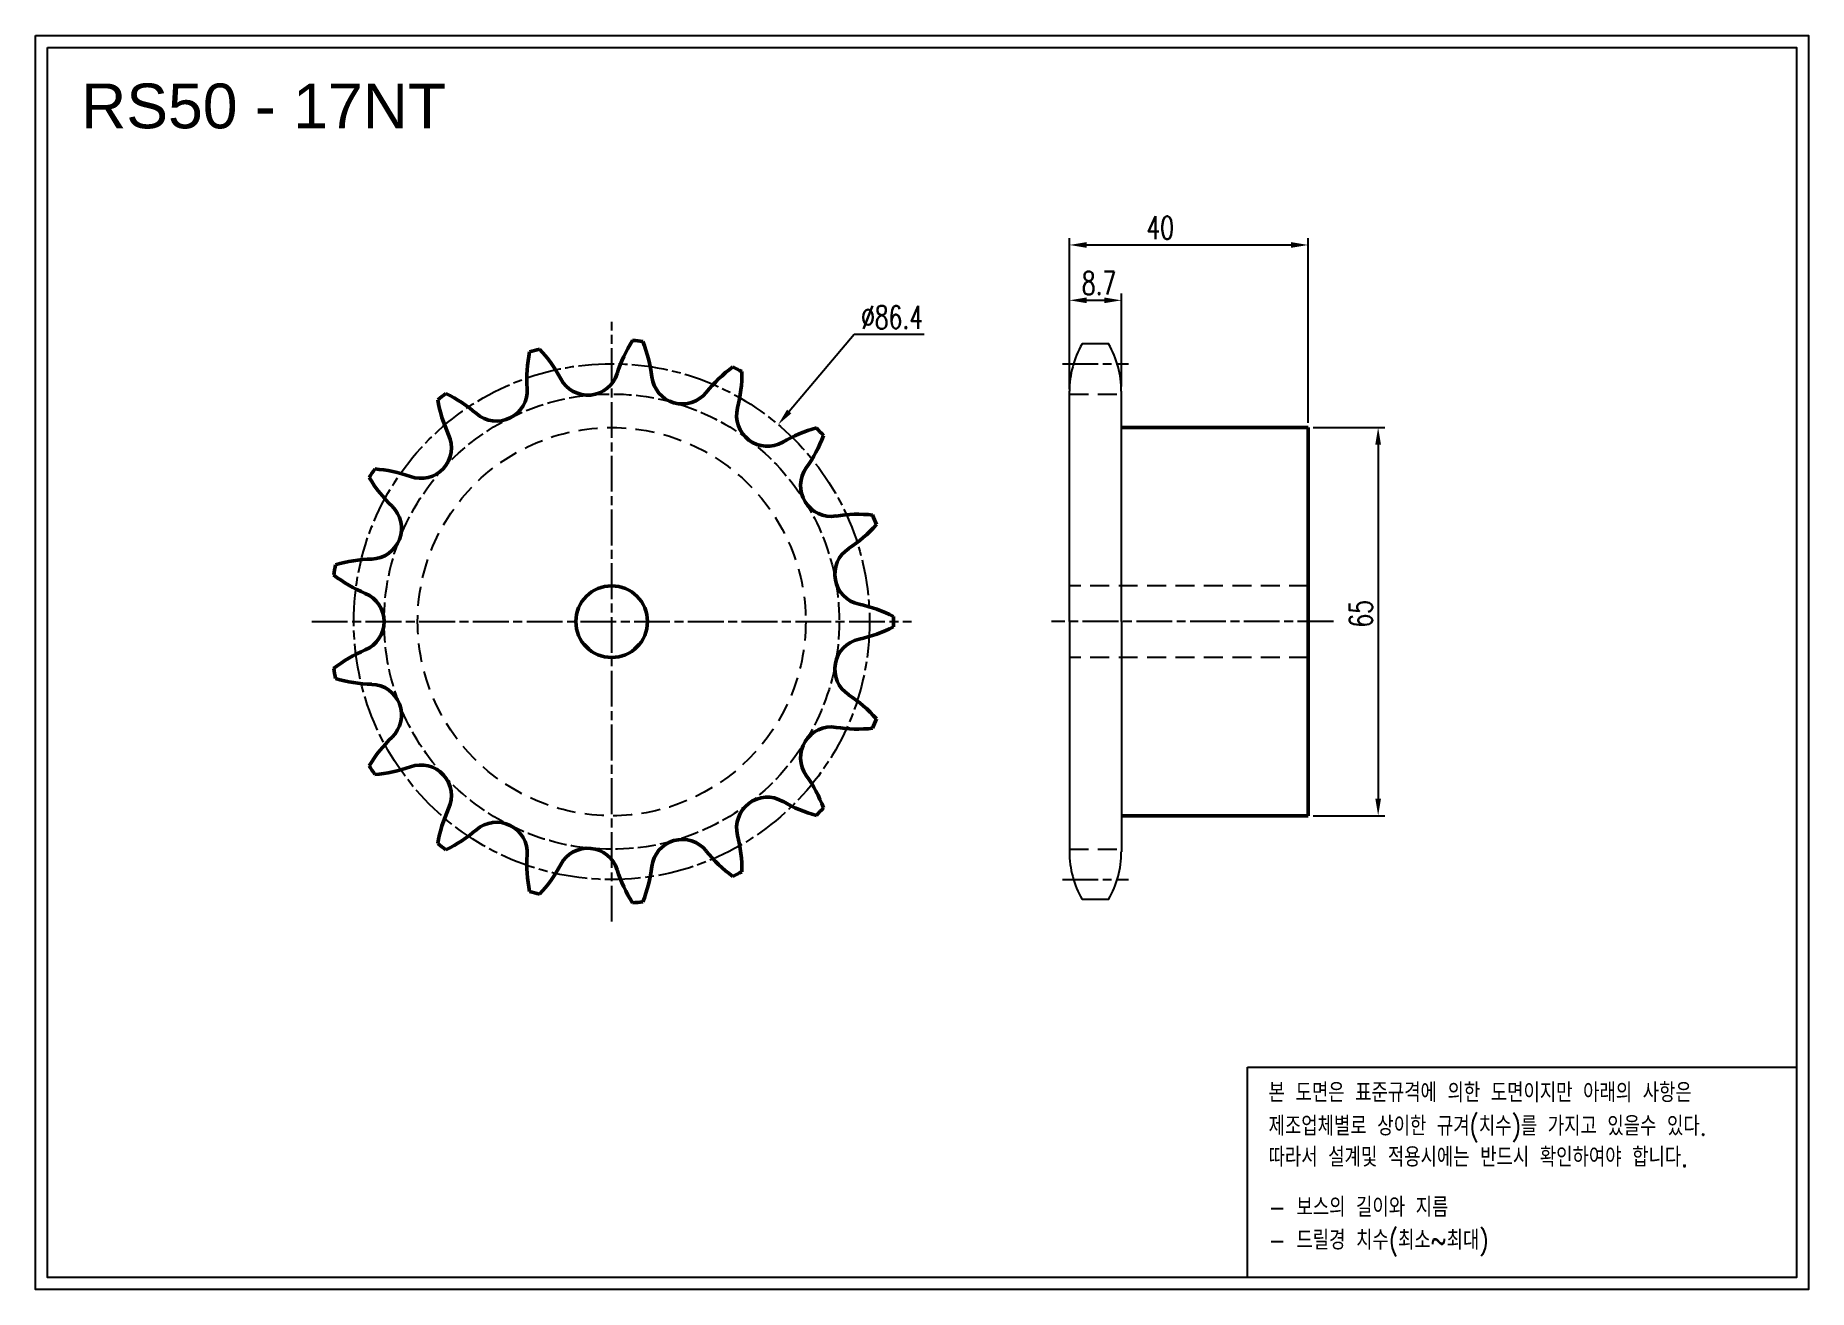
# Model space of a CAD drawing. Header units: millimetres. Extents: x 2877 to 3174, y 0 to 210.
import ezdxf

# ---------------------------------------------------------------- set-up
doc = ezdxf.new("R2010")
doc.units = ezdxf.units.MM
for name, pattern in [('AM_ISO02W050', [7.5, 6, -1.5]), ('AM_ISO02W050x2', [3.75, 3, -0.75]), ('AM_ISO08W050', [18, 12, -1.5, 3, -1.5]), ('AM_ISO08W050x2', [9, 6, -0.75, 1.5, -0.75]), ('HIDDEN', [9.525, 6.35, -3.175])]:
    doc.linetypes.add(name, pattern=pattern)
for name, color, linetype, lineweight in [('1', 7, 'Continuous', 50), ('2', 6, 'AM_ISO02W050', 25), ('22', 30, 'AM_ISO08W050', 25), ('VIS', 7, 'Continuous', 50)]:
    doc.layers.add(name, color=color, linetype=linetype, lineweight=lineweight)
doc.layers.add('HL', color=2, linetype='HIDDEN')
doc.layers.add('S-DIM', color=7, linetype='Continuous')
doc.styles.add('HAN', font='ROMANS.shx', dxfattribs={"width": 0.7, "bigfont": 'whgtxt.shx'})
doc.styles.add('HSG', font='SIMPLEX.shx', dxfattribs={"width": 0.7, "bigfont": 'HSG.shx'})
doc.styles.get("Standard").update_dxf_attribs({"font": 'arial.ttf'})
doc.dimstyles.new('APP4', dxfattribs={"dimscale": 1.6, "dimtxt": 2.4, "dimasz": 1.8, "dimexe": 0.7, "dimexo": 0.5, "dimgap": 0.6, "dimtad": 1, "dimtoh": 1, "dimdec": 1, "dimrnd": 0.01, "dimzin": 9, "dimdsep": 46, "dimtxsty": 'HSG', "dimcen": 0, "dimclrd": 1, "dimclre": 1, "dimclrt": 256, "dimazin": 2, "dimtp": 1, "dimtm": 1, "dimtfac": 0.5, "dimtdec": 1, "dimtofl": 0, "dimtmove": 0, "dimatfit": 3, "dimfxl": 0, "dimtvp": 1, "dimtolj": 2, "dimlwd": -1, "dimlwe": -1, "dimarcsym": 0})

# ---------------------------------------------------------------- blocks, each defined once
blk = doc.blocks.new('*D1')
at = {"layer": 'Defpoints', "color": 0, "transparency": 16777216}
for p in [(3001.73, 144.83), (2945.97, 78.84)]:
    blk.add_point(p, dxfattribs=at)
at = {"layer": 'S-DIM', "color": 1, "transparency": 16777216}
for p, q in [((3014.49, 159.93), (3003.59, 147.03)), ((3026.2, 159.93), (3014.49, 159.93))]:
    blk.add_line(p, q, dxfattribs=at)
blk.add_solid([(3003.22, 147.34), (3003.95, 146.72), (3001.73, 144.83)], dxfattribs=at)
at = {"layer": 'S-DIM', "transparency": 16777216, "insert": (3020.82, 162.81), "char_height": 3.84, "attachment_point": 5, "style": 'HSG'}
blk.add_mtext('\\A2;∅86.4', dxfattribs=at)
blk = doc.blocks.new('*D2')
at = {"layer": 'Defpoints', "color": 0, "transparency": 16777216}
for p in [(3059.23, 165.65), (3050.53, 150.41), (3059.23, 150.41)]:
    blk.add_point(p, dxfattribs=at)
at = {"layer": 'S-DIM', "color": 1, "transparency": 16777216}
for p, q in [((3050.53, 151.21), (3050.53, 166.77)), ((3059.23, 151.21), (3059.23, 166.77)), ((3053.41, 165.65), (3056.35, 165.65))]:
    blk.add_line(p, q, dxfattribs=at)
for points in [[(3053.41, 166.13), (3053.41, 165.17), (3050.53, 165.65)], [(3056.35, 166.13), (3056.35, 165.17), (3059.23, 165.65)]]:
    blk.add_solid(points, dxfattribs=at)
at = {"layer": 'S-DIM', "transparency": 16777216, "insert": (3055.49, 168.53), "char_height": 3.84, "attachment_point": 5, "style": 'HSG'}
blk.add_mtext('\\A2;8.7', dxfattribs=at)
blk = doc.blocks.new('*D3')
at = {"layer": 'Defpoints', "color": 0, "transparency": 16777216}
for p in [(3090.53, 174.92), (3050.53, 149.95), (3090.53, 144.34)]:
    blk.add_point(p, dxfattribs=at)
at = {"layer": 'S-DIM', "color": 1, "transparency": 16777216}
for p, q in [((3050.53, 150.75), (3050.53, 176.04)), ((3090.53, 145.14), (3090.53, 176.04)), ((3053.41, 174.92), (3087.65, 174.92))]:
    blk.add_line(p, q, dxfattribs=at)
for points in [[(3053.41, 175.4), (3053.41, 174.44), (3050.53, 174.92)], [(3087.65, 175.4), (3087.65, 174.44), (3090.53, 174.92)]]:
    blk.add_solid(points, dxfattribs=at)
at = {"layer": 'S-DIM', "transparency": 16777216, "insert": (3065.74, 177.8), "char_height": 3.84, "attachment_point": 5, "style": 'HSG'}
blk.add_mtext('\\A2;40', dxfattribs=at)
blk = doc.blocks.new('*D4')
at = {"layer": 'Defpoints', "color": 0, "transparency": 16777216}
for p in [(3090.53, 144.34), (3090.53, 79.34), (3102.24, 79.34)]:
    blk.add_point(p, dxfattribs=at)
at = {"layer": 'S-DIM', "color": 1, "transparency": 16777216}
for p, q in [((3091.33, 144.34), (3103.36, 144.34)), ((3102.24, 141.46), (3102.24, 82.22)), ((3091.33, 79.34), (3103.36, 79.34))]:
    blk.add_line(p, q, dxfattribs=at)
for points in [[(3101.76, 141.46), (3102.72, 141.46), (3102.24, 144.34)], [(3101.76, 82.22), (3102.72, 82.22), (3102.24, 79.34)]]:
    blk.add_solid(points, dxfattribs=at)
at = {"layer": 'S-DIM', "transparency": 16777216, "insert": (3099.36, 113.16), "char_height": 3.84, "attachment_point": 5, "rotation": 90, "style": 'HSG'}
blk.add_mtext('\\A2;65', dxfattribs=at)

msp = doc.modelspace()

# ---------------------------------------------------------------- linework, layer by layer
for p, q in [((3057.1, 158.34), (3052.65, 158.34)), ((3050.53, 111.84), (3050.53, 150.41)), ((3059.23, 111.84), (3059.23, 150.41)), ((3050.53, 111.84), (3050.53, 73.27)), ((3059.23, 111.84), (3059.23, 73.27)), ((3057.1, 65.33), (3052.65, 65.33))]:
    msp.add_line(p, q)
for points in [[(2877.33, 210), (3174.33, 210), (3174.33, 0), (2877.33, 0)], [(2879.33, 208), (3172.33, 208), (3172.33, 2), (2879.33, 2)]]:
    msp.add_lwpolyline(points, close=True)
at = {"color": 6}
msp.add_lwpolyline([(3080.33, 37.25), (3172.33, 37.25), (3172.33, 2), (3080.33, 2)], close=True, dxfattribs=at)
for centre, start, end in [((3066.4, 150.41), 150, 180), ((3043.35, 150.41), 0, 30), ((3066.4, 73.27), 180, 210), ((3043.35, 73.27), 330, 0)]:
    msp.add_arc(centre, 15.87, start, end)
at = {"layer": '1'}
msp.add_circle((2973.85, 111.84), 6, dxfattribs=at)
for centre, radius, start, end in [((2973.85, 111.84), 47.22, 104.8333, 106.9314), ((2944.86, 141.64), 23.16, 27.9412, 43.1588), ((2996.86, 146.46), 23.16, 147.4295, 162.6471), ((2973.85, 111.84), 47.22, 83.6568, 85.755), ((2957.58, 150.1), 23.16, 6.7647, 21.9823), ((2982.8, 152.44), 23.16, 168.6059, 183.8235), ((3007.82, 135.81), 23.16, 126.253, 141.4706), ((2973.85, 111.84), 47.22, 62.4803, 64.5785), ((2969.86, 154.9), 5.13, 207.9412, 342.6471), ((2985.68, 153.43), 5.13, 186.7647, 321.4706), ((2972.5, 153.39), 23.16, 345.5882, 0.8058), ((2973.85, 111.84), 47.22, 126.0097, 128.1079), ((2967.53, 152.93), 23.16, 189.7824, 205), ((2936.05, 129.16), 23.16, 49.1176, 64.3352), ((2954.57, 150.55), 5.13, 229.1176, 3.8235), ((2999.91, 146.35), 5.13, 165.5882, 300.2941), ((2941.89, 140.97), 5.13, 250.2941, 25), ((3014.18, 121.92), 23.16, 105.0765, 120.2941), ((2987.61, 151.07), 23.16, 324.4118, 339.6293), ((2973.85, 111.84), 47.22, 41.3039, 43.402), ((2973.85, 111.84), 47.22, 147.1862, 149.2844), ((2932.34, 114.33), 23.16, 70.2941, 85.5117), ((3010.62, 134.6), 5.13, 144.4118, 279.1176), ((2953.11, 147.87), 23.16, 210.9589, 226.1765), ((2933.52, 127.46), 5.13, 271.4706, 46.1765), ((3015.1, 106.66), 23.16, 83.9001, 99.1176), ((3000.85, 143.45), 23.16, 303.2353, 318.4529), ((2973.85, 111.84), 47.22, 20.1274, 22.2256), ((2934.25, 99.17), 23.16, 91.4706, 106.6882), ((3016.36, 119.78), 5.13, 123.2353, 257.9412), ((2973.85, 111.84), 47.22, 168.3627, 170.4609), ((2941.49, 137.95), 23.16, 232.1354, 247.3529), ((2930.6, 111.84), 5.13, 292.6471, 67.3529), ((3010.45, 92.11), 23.16, 62.7236, 77.9412), ((3010.45, 131.56), 23.16, 282.0588, 297.2764), ((2973.85, 111.84), 47.22, 358.9509, 1.0491), ((2941.49, 85.72), 23.16, 112.6471, 127.8646), ((3016.36, 103.89), 5.13, 102.0588, 236.7647), ((2973.85, 111.84), 47.22, 189.5391, 191.6373), ((2934.25, 124.5), 23.16, 253.3118, 268.5294), ((2933.52, 96.21), 5.13, 313.8235, 88.5294), ((3000.85, 80.22), 23.16, 41.5471, 56.7647), ((2973.85, 111.84), 47.22, 337.7744, 339.8726), ((2953.11, 75.8), 23.16, 133.8235, 149.0411), ((3010.62, 89.07), 5.13, 80.8824, 215.5882), ((3015.1, 117.01), 23.16, 260.8824, 276.0999), ((2973.85, 111.84), 47.22, 210.7156, 212.8138), ((2932.34, 109.34), 23.16, 274.4883, 289.7059), ((2941.89, 82.7), 5.13, 335, 109.7059), ((2987.61, 72.6), 23.16, 20.3707, 35.5882), ((2967.53, 70.74), 23.16, 155, 170.2176), ((2999.91, 77.32), 5.13, 59.7059, 194.4118), ((3014.18, 101.75), 23.16, 239.7059, 254.9235), ((2973.85, 111.84), 47.22, 316.598, 318.6961), ((2954.57, 73.12), 5.13, 356.1765, 130.8824), ((2973.85, 111.84), 47.22, 231.8921, 233.9903), ((2936.05, 94.51), 23.16, 295.6648, 310.8824), ((2985.68, 70.24), 5.13, 38.5294, 173.2353), ((2972.5, 70.28), 23.16, 359.1942, 14.4118), ((2982.8, 71.23), 23.16, 176.1765, 191.3941), ((2969.86, 68.77), 5.13, 17.3529, 152.0588), ((3007.82, 87.86), 23.16, 218.5294, 233.747), ((2944.86, 82.03), 23.16, 316.8412, 332.0588), ((2996.86, 77.21), 23.16, 197.3529, 212.5705), ((2957.58, 73.57), 23.16, 338.0177, 353.2353), ((2973.85, 111.84), 47.22, 295.4215, 297.5197), ((2973.85, 111.84), 47.22, 253.0686, 255.1667), ((2973.85, 111.84), 47.22, 274.245, 276.3432)]:
    msp.add_arc(centre, radius, start, end, dxfattribs=at)
at = {"layer": '2', "linetype": 'AM_ISO02W050x2'}
msp.add_circle((2973.85, 111.84), 38.12, dxfattribs=at)
at = {"layer": '22', "linetype": 'AM_ISO08W050x2'}
for p, q in [((2973.85, 61.61), (2973.85, 162.06)), ((3049.35, 155.03), (3060.41, 155.03)), ((2923.62, 111.84), (3024.07, 111.84)), ((3094.74, 111.84), (3047.5, 111.84)), ((3049.35, 68.64), (3060.41, 68.64))]:
    msp.add_line(p, q, dxfattribs=at)
msp.add_circle((2973.85, 111.84), 43.2, dxfattribs=at)
at = {"layer": 'HL', "ltscale": 0.5}
for p, q in [((3050.53, 149.95), (3059.23, 149.95)), ((3090.53, 117.84), (3050.53, 117.84)), ((3090.53, 105.84), (3050.53, 105.84)), ((3050.53, 73.72), (3059.23, 73.72))]:
    msp.add_line(p, q, dxfattribs=at)
msp.add_circle((2973.85, 111.84), 32.5, dxfattribs=at)
at = {"layer": 'VIS'}
for p, q in [((3090.53, 144.34), (3059.23, 144.34)), ((3090.53, 144.34), (3090.53, 79.34)), ((3090.53, 79.34), (3059.23, 79.34))]:
    msp.add_line(p, q, dxfattribs=at)

# ---------------------------------------------------------------- texts
msp.add_text('RS50 - 17NT', height=7.5).set_placement((2884.98, 194.45))
at = {"color": 6, "style": 'HAN', "width": 0.8}
for s, p in [('본 도면은 표준규격에 의한 도면이지만 아래의 사항은', (3083.89, 31.37)), ('제조업체별로 상이한 규겨(치수)를 가지고 있을수 있다.', (3083.89, 25.77)), ('따라서 설계및 적용시에는 반드시 확인하여야 합니다.', (3083.89, 20.56)), ('- 보스의 길이와 지름', (3083.89, 12.17)), ('- 드릴경 치수(최소~최대)', (3083.89, 6.66))]:
    msp.add_text(s, height=3.2348, dxfattribs=at).set_placement(p)

# ---------------------------------------------------------------- dimensions: what is measured, and where the dimension line sits
at = {"layer": 'S-DIM', "color": 3}
for base, p1, p2, picture, middle in [((3090.53, 174.92), (3050.53, 149.95), (3090.53, 144.34), '*D3', (3065.74, 174.92)), ((3059.23, 165.65), (3050.53, 150.41), (3059.23, 150.41), '*D2', (3055.49, 165.65))]:
    dim = msp.add_linear_dim(base=base, p1=p1, p2=p2, dimstyle='APP4', dxfattribs=at)
    dim.commit()
    dim.dimension.update_dxf_attribs({"geometry": picture, "text_midpoint": middle, "dimtype": 128})
dim = msp.add_diameter_dim_2p(p1=(2945.97, 78.84), p2=(3001.73, 144.83), dimstyle='APP4', dxfattribs=at)
dim.commit()
dim.dimension.update_dxf_attribs({"geometry": '*D1', "text_midpoint": (3020.82, 159.93), "dimtype": 131})
dim = msp.add_linear_dim(base=(3102.24, 79.34), p1=(3090.53, 144.34), p2=(3090.53, 79.34), angle=90, dimstyle='APP4', dxfattribs=at)
dim.commit()
dim.dimension.update_dxf_attribs({"geometry": '*D4', "text_midpoint": (3102.24, 113.16), "dimtype": 128})

doc.saveas('drawing.dxf')
